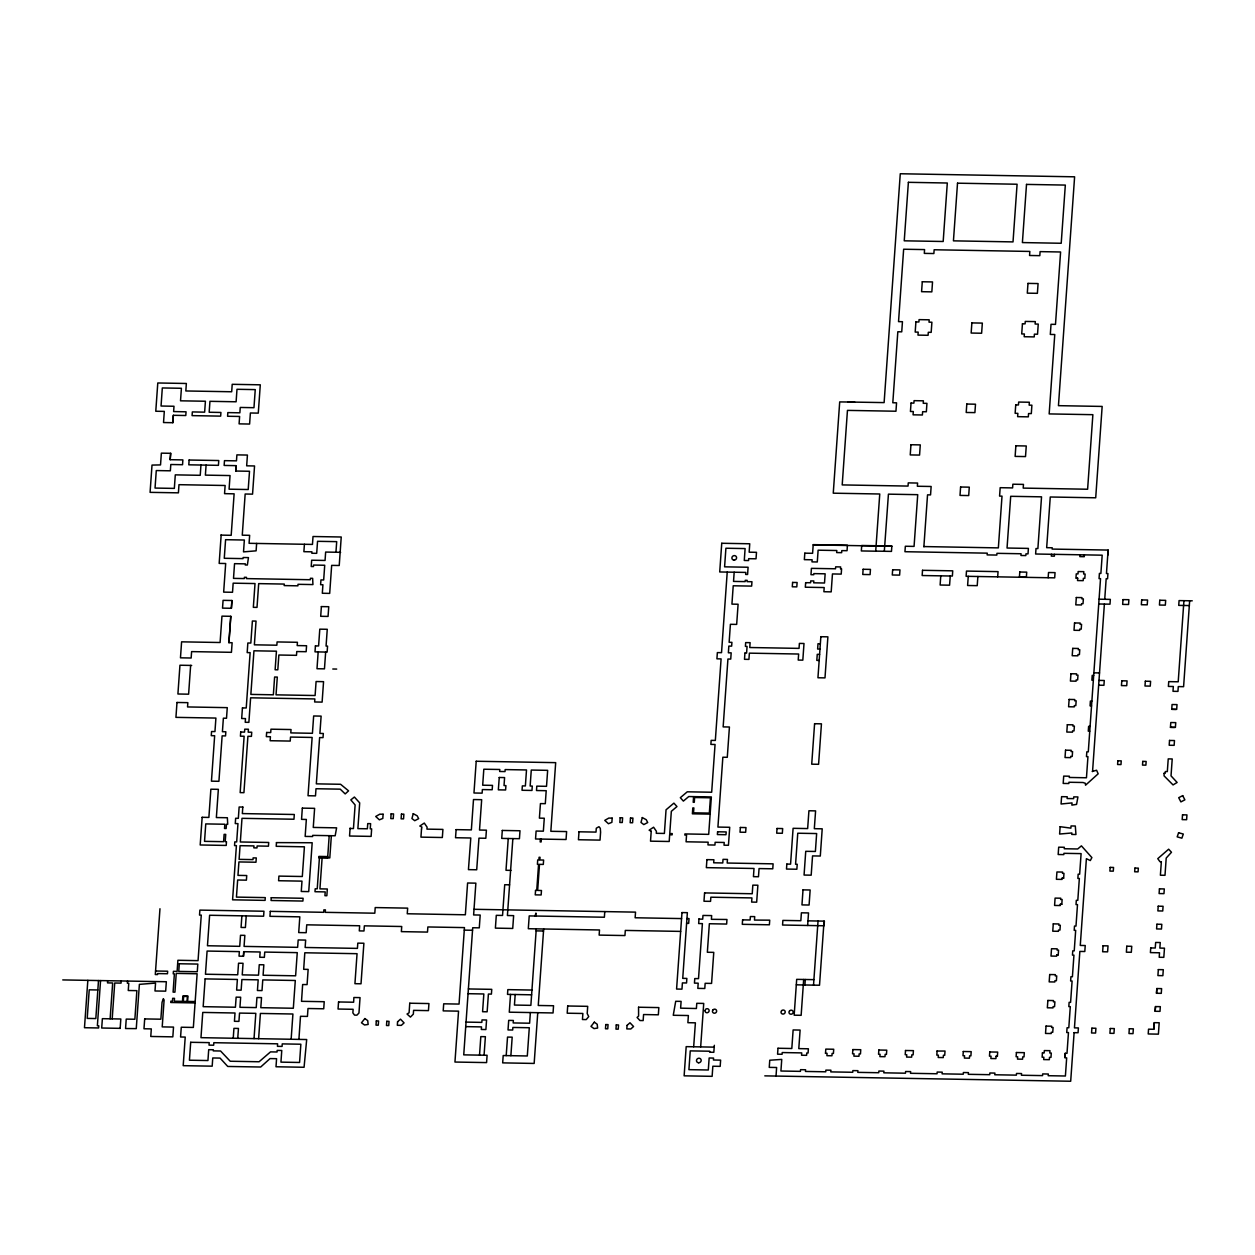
<?xml version="1.0" encoding="UTF-8"?>
<svg xmlns="http://www.w3.org/2000/svg" width="1255" height="1255" viewBox="0 0 1255 1255"><rect width="100%" height="100%" fill="white"/><g stroke="black" fill="none" stroke-linecap="round" stroke-linejoin="round"><path stroke-width="1.5" d="M206.087 465.119L205.381 475.127L230.041 475.567L229.085 489.183L248.208 489.528L249.51 471.268L235.767 471.033L236.144 465.652L224.143 465.432L224.488 460.648L236.473 460.852L236.897 454.875L247.423 455.063L246.67 465.825L254.545 465.966L252.553 494.141L245.164 494.015L242.262 535.179L249.651 535.32L249.086 543.305L312.464 544.419L313.013 536.513L341.235 536.999L339.227 565.503L331.665 565.377L329.689 593.395L322.315 593.254L322.927 584.752L320.605 584.705L320.951 579.92L323.68 579.967L324.716 565.252L313.562 565.064L313.468 566.554L311.224 566.507L311.664 560.216L325.061 560.452L325.641 552.059L340.638 552.326M298.91 1039.391L300.494 1016.299L307.444 1016.409L307.993 1008.502L323.727 1008.785L324.229 1001.71L301.514 1001.317L302.643 984.532L307.083 984.61L308.15 969.393L303.679 969.315L304.808 952.78L357.048 953.69L354.93 983.685L361.016 983.795L363.887 943.242L357.801 943.133L357.424 948.388L305.138 947.478L305.655 940.089L298.188 939.964L297.623 947.337L244.066 946.395L244.851 935.367L240.505 935.289L239.736 946.333L207.467 945.752L209.616 915.256L263.613 916.213L263.958 911.24L199.874 910.11L199.529 915.083L201.271 915.115L198.055 960.64L177.896 960.279L177.112 971.386L173.425 971.323L173.237 973.849L174.382 973.864L173.096 992.125L174.931 992.156L176.249 973.394L197.129 973.77L193.348 1027.437L181.269 1027.233L180.579 1036.991L185.222 1037.069L183.199 1065.668L212.189 1066.17L212.754 1057.965L220.064 1058.091L227.735 1066.452L260.679 1067.017L270.06 1058.577L276.571 1058.687L276.006 1066.766L304.071 1067.268L306.691 1039.532L200.973 1037.665L202.761 1012.424L235.014 1013.005L234.434 1021.303L238.936 1021.382L239.532 1013.083L255.816 1013.365L254.028 1038.607M87.834 980.359L84.477 1027.72L98.612 1027.97L98.769 1025.79L97.372 1025.774L100.557 980.579M98.502 980.547L95.819 1018.558L87.207 1018.401L89.231 989.819L97.843 989.975M107.663 980.704L107.506 982.885L112.668 982.979L110.126 1018.809M112.197 1018.84L114.723 983.01L121.045 983.12L121.202 980.939M120.151 1028.425L120.825 1018.997L102.377 1018.668L101.702 1028.018L120.166 1028.347M127.524 981.049L127.367 983.23L128.763 983.261L128.261 990.509L136.873 990.65L134.865 1019.248L126.237 1019.091L125.563 1028.52L136.262 1028.629L139.383 984.359L155.542 983.089L154.993 990.979L165.676 991.152L166.335 981.739L62.75 979.92M172.829 422.7L173.363 415.295L185.787 415.515L186.054 411.813L173.629 411.562L173.99 406.259L161.048 406.024L162.319 387.952L181.41 388.281L180.516 400.816L205.412 401.239L204.643 412.158L192.344 411.922L192.078 415.625L220.66 416.127L220.927 412.471L209.177 412.252L209.946 401.318L236.113 401.788L236.991 389.285L255.251 389.615L253.965 407.702L240.254 407.451L239.862 412.817L227.83 412.597L227.579 416.252L239.611 416.456L239.093 423.861L249.604 424.049L250.388 412.989L258.279 413.13L260.287 384.814L232.206 384.312L231.689 391.764L185.834 390.964L186.352 383.481L157.785 382.979L155.777 411.248L164.311 411.389L163.526 422.543L172.829 422.7L173.363 415.295M159.965 908.745L155.306 974.539L157.487 974.57L157.565 973.566L167.48 973.739L167.652 971.213L155.557 971.009M200.957 465.025L200.235 475.3L175.292 474.861L174.335 488.399L155.04 488.07L156.279 470.562L170.351 470.813L170.805 464.507L182.54 464.711L182.869 459.91L170.162 459.691L170.68 453.306L161.362 453.149L160.53 464.915L152.012 465.087L150.082 492.352L178.414 492.839L178.979 484.681L225.131 485.497L224.551 493.654L234.12 493.827L231.187 535.305L221.162 535.116M190.635 665.417L188.611 694.188L177.912 693.999L179.951 665.228L191.67 665.432M221.194 534.63L219.17 563.401L225.68 563.511L223.657 592.125L232.52 592.282L233.163 583.167L255.016 583.559L253.337 607.326L257.008 607.389L258.687 583.622L284.273 584.077L284.163 585.583L297.906 585.834L298 584.312L312.934 584.579L312.636 578.335L310.393 578.288L310.299 579.732L246.404 578.602L246.498 577.347L244.38 577.3L244.301 578.571L233.508 578.382L234.544 563.668L245.337 563.856L245.258 564.985L247.361 565.017L248.459 557.596L243.109 557.518L243.031 558.616L224.269 558.287L225.586 539.697L244.349 540.027L243.517 551.886L256.114 550.835L256.632 543.431M235.767 471.033L236.113 466.327M230.747 616.299L228.881 642.67L232.128 642.733L231.438 652.318L191.607 651.612L191.152 658.012L180.469 657.824L181.599 641.838L220.096 642.513L221.962 616.142L230.826 616.299L228.959 642.67M231.391 608.283L231.94 600.502L223.076 600.345L222.527 608.126L231.391 608.283L231.861 600.502M242.795 807.075L242.34 813.585L294.298 814.495L293.968 819.233L241.995 818.323L240.332 841.98L268.711 842.481L268.445 846.184L257.118 845.98L256.993 847.925L253.824 847.862L253.965 845.917L240.066 845.682L239.109 859.361L252.992 859.612L253.118 857.887L256.287 857.934L255.973 862.232L238.921 861.934L237.964 875.378L246.733 875.535L246.404 880.163L237.65 880.006L236.442 897.105L265.276 897.607L265.072 900.384L232.583 899.819L236.411 845.619L234.544 845.588L234.795 841.885L236.677 841.917L237.964 823.625L235.265 823.578L235.642 818.276L238.34 818.323L239.14 807.012L242.905 807.075M233.242 1038.23L233.932 1028.363L238.45 1028.441L237.744 1038.309M241.886 915.821L241.07 927.445L245.4 927.523L246.215 915.899M243.376 956.232L243.69 951.698L260.146 951.996L259.769 957.267L264.366 957.345L264.742 952.074L297.262 952.639L295.615 975.81L263.095 975.245L263.832 964.797L259.252 964.719L258.514 975.166L242.231 974.868L243.046 963.291L238.544 963.213L237.713 974.79L205.459 974.225L207.091 951.055L239.36 951.619L239.03 956.153L243.548 956.232L243.862 951.698M258.624 1038.685L260.397 1013.444L292.917 1014.009L291.144 1039.25M304.416 544.278L303.883 551.682L311.93 551.823L311.836 553.251L316.699 553.33L317.546 541.313L336.701 541.642L335.948 552.247M318.174 651.925L316.997 668.727L324.465 668.852L325.657 652.051M319.46 857.432L317.233 888.822L315.193 888.791L314.989 891.725L325.202 891.897L324.935 895.694L326.849 895.725L327.32 888.995L319.931 888.869L322.143 857.479M327.633 857.871L329.202 835.673M331.367 835.705L329.798 857.918L318.848 857.73L318.943 856.412L327.728 856.569M350.098 828.08L349.549 836.018L371.119 836.395L371.653 828.865L370.241 828.833L370.617 823.656L367.746 823.594L367.37 828.786L357.879 828.629L359.699 802.886L354.396 797.035L350.835 799.89L355.118 804.957L353.455 828.551L350.067 828.488M479.52 1055.126L480.822 1036.614L485.387 1036.693L484.069 1055.22M508.244 838.513L506 870.295L510.958 870.374M512.856 838.591L507.412 915.523L513.64 915.632L512.73 928.449L495.396 928.135L496.29 915.334L502.549 915.444L504.714 884.728L509.577 884.822M506.204 1055.596L507.522 1037.085L512.181 1037.163L510.879 1055.69M510.534 994.431L509.279 1012.189L553.047 1012.958L553.549 1005.741L538.254 1005.475L543.666 928.982M515.193 994.525L514.44 1005.051L530.865 1005.349L536.277 928.857M535.038 916.009L535.932 913.075L535.728 916.024M540.372 839.077L540.168 841.932L541.125 841.948L541.329 839.093M530.363 1012.565L529.61 1023.217L513.185 1022.935L513.358 1020.472L508.699 1020.378L508.024 1029.947L512.683 1030.026L512.871 1027.453L529.296 1027.735L527.304 1055.973L503.192 1055.549L502.675 1062.875L534.159 1063.44L537.752 1012.691M604.769 911.601L604.377 917.232L529.218 915.915L528.308 928.716L599.498 929.971L599.137 935.101L624.943 935.555L625.304 930.426L680.649 931.398M693.607 796.643L693.199 802.274L694.282 802.29L694.611 797.521L710.424 797.788L709.342 813.099L693.529 812.832L693.874 807.938L692.807 807.922L692.384 813.82L710.126 814.119M699.004 918.77L698.659 923.555L702.392 923.617L698.517 978.633L694.768 978.571L694.454 983.12L698.188 983.183L697.827 988.375L704.792 988.501L705.153 983.308L711.569 983.418L713.766 952.372L707.349 952.263L709.357 923.743L726.645 924.057L726.959 919.491L711.397 919.319L711.663 915.585L702.973 915.444L702.706 919.162L698.972 919.099M693.67 1046.78L695.395 1022.825L687.881 1022.699L688.383 1015.53L673.26 1015.279L675.708 1001.286L681.104 1001.38L680.618 1008.157L696.4 1008.518L696.776 1003.31L703.726 1003.435L700.667 1046.905M727.225 572.107L721.531 652.663L717.358 652.6L716.919 658.828L721.092 658.906L715.334 740.434L711.161 740.372L710.879 744.403L715.052 744.482L711.679 792.234L687.269 791.811L680.336 797.694L683.379 801.098L688.744 796.548L711.35 796.941L708.699 834.355L684.916 833.932L684.838 835.061L686.548 835.093L686.077 841.791L708.149 842.183L707.961 844.913L714.942 845.039L715.13 842.309L724.213 842.466L724.025 845.195L728.449 845.274L729.72 827.28L717.923 827.076L722.849 757.22L727.288 757.298L729.422 727.006L723.147 726.896L727.931 659.032L730.739 659.079L731.179 652.851L728.371 652.804L728.841 646.09L731.649 646.137L731.916 642.356L729.139 642.309L730.41 624.3L736.669 624.41L738.097 604.235L731.932 604.126L733.218 585.787L751.651 586.101L751.949 581.724L747.07 581.645L747.164 580.343L745.235 580.312L745.156 581.614L733.532 581.41L734.175 572.217M714.33 1045.29L713.828 1052.286L709.655 1052.223L709.718 1051.219L690.25 1050.89L688.917 1069.652L708.306 1069.997L709.153 1057.996L713.562 1058.075L713.42 1060.004L720.621 1060.13L720.182 1066.358L712.84 1066.232L712.134 1076.335L684.132 1075.833L686.187 1046.639L714.189 1047.141M776.029 1076.068L776.625 1067.503L769.252 1067.378L769.754 1060.224L781.74 1059.408L780.924 1071.017L800.423 1071.362L800.549 1069.668L805.585 1069.762L805.475 1071.441L825.759 1071.801L825.868 1070.123L830.92 1070.201L830.794 1071.896L852.741 1072.272L852.867 1070.593L857.918 1070.688L857.793 1072.366L878.751 1072.727L878.877 1071.048L883.928 1071.142L883.802 1072.821L905.467 1073.198L905.592 1071.519L910.644 1071.613L910.518 1073.292L937.061 1073.762L937.171 1072.068L942.223 1072.162L942.097 1073.841L963.26 1074.217L963.369 1072.539L968.421 1072.617L968.311 1074.311L989.724 1074.688L989.85 1072.994L994.901 1073.088L994.776 1074.766L1016.377 1075.143L1016.503 1073.464L1021.554 1073.558L1021.429 1075.237L1042.56 1075.613L1042.67 1073.919L1048.317 1074.029L1048.207 1075.708L1065.401 1076.006L1066.672 1057.871L1064.93 1057.84L1065.26 1053.29L1067.001 1053.322L1068.46 1032.567L1066.734 1032.536L1067.079 1027.735L1068.805 1027.767L1070.295 1006.635L1068.821 1006.604L1069.119 1002.337L1070.593 1002.369L1072.099 981.018L1070.625 980.986L1070.923 976.719L1072.413 976.751L1073.935 955.133L1072.46 955.118L1072.758 950.851L1074.233 950.866L1075.676 930.347L1074.202 930.332L1074.5 926.065L1075.99 926.08L1077.496 904.604L1076.021 904.573L1076.319 900.306L1077.81 900.337L1079.347 878.469L1077.872 878.437L1078.17 874.17L1079.645 874.202L1081.104 853.62L1063.911 853.322L1063.816 854.608L1058.169 854.514L1058.687 847.188L1064.334 847.282L1064.24 848.741L1077.7 848.976L1081.402 845.854L1091.881 857.589L1090.313 860.553L1086.391 858.702L1080.273 945.439L1085.23 945.533L1084.806 951.51L1079.849 951.416L1074.453 1027.876L1078.406 1027.939L1078.061 1032.74L1074.029 1032.661M803.671 979.48L801.145 1015.311L794.164 1015.185L796.69 979.355L813.899 979.653M807.64 925.468L808.518 912.934L801.396 912.809L800.847 920.715L782.885 920.401L782.555 925.029L824.064 925.766L824.394 921.139L807.969 920.841M804.91 984.971L805.302 979.512M848.051 402.008L884.116 402.604L900.274 173.755L1074.609 176.814L1058.451 405.663L1102.157 406.432L1095.709 497.796L1050.262 496.996L1046.67 547.682L1052.239 547.776L1052.145 549.078L1108.118 550.067L1106.455 573.535L1107.93 573.551L1107.553 578.775L1106.173 578.743L1104.729 599.278M813.522 985.128L818.04 921.013M824.049 921.123L819.515 985.238L796.313 984.83M825.492 1053.322L825.806 1049.102L833.712 1049.243L833.414 1053.447L832.096 1053.431L831.955 1055.769L826.904 1055.69L827.076 1053.353L825.508 1053.322M884.32 551.274L888.43 494.156L917.719 494.674L914.064 546.396L905.341 546.254L904.949 551.714L987.261 553.157L987.136 554.898L996.831 555.071L996.956 553.33L1021.084 553.753L1020.958 555.494L1025.821 555.573L1025.947 553.847L1028.018 553.879L1028.394 548.404L1007.043 548.027L1010.699 496.305L1041.54 496.839L1037.885 548.576L1036.003 548.545L1035.626 554.004L1102.188 555.181L1100.886 573.441L1099.411 573.409L1099.051 578.618L1100.525 578.649L1088.289 751.855L1086.814 751.839L1086.469 756.639L1087.944 756.655L1086.454 777.771L1069.276 777.457L1069.354 776.202L1063.707 776.108L1063.189 783.434L1068.836 783.528L1068.931 782.257L1083.049 782.508L1085.34 783.308L1085.544 785.191L1098.156 773.817L1096.588 770.241L1092.289 771.48M923.868 546.819L927.539 494.847L930.551 494.894L931.147 486.485L917.358 486.25L917.593 483.05L908.259 482.877L908.04 486.077L842.199 484.916L847.454 410.385L895.96 411.232L896.556 402.824L892.807 402.761L897.827 331.759L901.733 331.838L902.455 321.704L898.533 321.625L903.647 249.227L924.574 249.588L924.308 253.385L933.877 253.541L934.144 249.761L1029.837 251.439L1029.555 255.487L1039.815 255.659L1040.097 251.628L1060.601 251.988L1055.486 324.386L1051.031 324.308L1050.31 334.442L1054.765 334.52L1049.164 413.915L1092.87 414.683L1087.614 489.23L1023.202 488.101L1023.468 484.399L1012.863 484.21L1012.597 487.913L1000.172 487.693L999.576 496.102L1002.008 496.149L998.353 547.886L923.884 546.568M940.764 575.841L940.12 585.018L949.58 585.191L950.239 576.014M968.248 576.327L967.605 585.505L977.221 585.661L977.865 576.5M937.109 1050.906L936.81 1055.126L938.364 1055.157L938.207 1057.494L943.258 1057.589L943.415 1055.235L944.717 1055.267L945.015 1051.047L937.093 1051.047M997.678 576.845L998.054 571.637L966.491 571.072L966.115 576.296L1054.686 577.849L1055.047 572.625L1048.521 572.515L1048.16 577.739M989.771 1051.941L989.473 1056.161L991.042 1056.177L990.87 1058.53L995.921 1058.608L996.078 1056.271L997.38 1056.302L997.678 1052.082L989.771 1051.972M1051.439 554.286L1051.298 556.106L1054.357 556.169L1054.482 554.334M1076.476 578.226L1077.684 578.257L1077.527 580.563L1083.175 580.657L1083.347 578.32L1084.822 578.351L1085.12 574.037L1083.645 574.006L1083.818 571.653L1078.155 571.558L1077.998 573.912L1076.257 573.88L1075.959 578.194L1077.684 578.226M1079.959 554.788L1079.818 556.608L1084.257 556.687L1084.383 554.867M1056.741 954.835L1056.647 956.169L1051 956.075L1051.517 948.733L1057.165 948.827L1057.071 950.098L1058.545 950.129L1058.216 954.914M1062.154 878.124L1062.075 879.41L1056.412 879.3L1056.93 871.974L1062.593 872.068L1062.499 873.339L1063.973 873.355L1063.628 878.186L1062.154 878.171L1063.628 878.155M1061.793 904.322L1062.122 899.49L1060.648 899.474L1060.742 898.203L1055.094 898.109L1054.577 905.451L1060.224 905.545L1060.318 904.275L1061.793 904.29L1060.302 904.306M1074.107 1032.677L1070.688 1081.245L764.797 1075.864M1092.556 771.48L1104.384 604.079M1170.444 727.382L1170.79 722.535L1175.747 722.629L1175.402 727.414L1170.46 727.335L1174.46 727.398M1171.731 709.357L1172.06 704.526L1177.017 704.604L1176.688 709.404L1171.731 709.31L1175.731 709.389M1153.8 1029.273L1154.271 1022.668L1159.196 1022.747L1158.396 1034.151L1148.215 1033.963L1148.545 1029.178L1153.8 1029.273L1154.302 1022.668M1183.936 600.674L1178.21 681.794L1168.734 681.622L1168.389 686.422L1173.331 686.501L1173.001 691.301L1177.959 691.395L1178.288 686.595L1183.591 686.689L1189.662 600.769M1155.149 1011.263L1155.478 1006.573L1160.326 1006.651L1159.997 1011.357L1155.149 1011.263L1155.51 1006.573M1156.498 993.27L1156.859 988.548L1161.612 988.626L1161.267 993.348L1156.498 993.27L1156.843 988.548M1065.009 1056.757L1065.275 1053.29M170.162 459.691L170.68 453.306M1107.741 555.275L1108.196 550.067M1076.178 804.455L1071.864 805.114L1072.021 802.918L1061.071 804L1061.589 796.658L1067.236 796.768L1067.111 798.525L1073.621 798.635L1073.747 796.878L1077.919 796.941L1076.555 804.455M854.671 402.086L839.705 401.914L833.257 493.184L879.755 493.999L875.708 551.196L861.338 550.945L861.714 545.486L891.85 546.003L891.474 551.4L875.708 551.118M813.193 544.89L891.834 546.27M1099.066 599.184L1110.33 599.388L1110 604.173L1098.737 603.984M1192.25 600.816L1179.072 600.596L1178.727 605.381L1189.395 605.569M820.346 643.784L817.993 643.737L817.633 649.039L819.97 649.086M819.593 654.388L817.256 654.341L816.817 660.397L819.17 660.444M1093.874 672.821L1099.521 672.931M1093.685 675.41L1092.211 675.378L1091.881 680.179L1093.356 680.21M1098.988 680.398L1104.259 680.492L1103.929 685.293L1098.658 685.199M332.779 669.009L336.685 669.072M1091.881 701.09L1090.391 701.074L1090.062 705.859L1091.536 705.89M1090.093 726.394L1088.618 726.363L1088.273 731.163L1089.748 731.179M318.88 857.432L327.649 857.589M474.014 909.295L635.532 912.134L635.14 917.766L681.559 918.582M686.956 918.55L689.026 918.597L688.681 923.382L686.611 923.351M536.136 930.881L543.525 931.006M464.272 930.128L472.539 930.269M1056.741 954.898L1058.216 954.867M468.382 988.94L491.756 989.348L491.411 994.101L488.399 994.054L487.144 1011.797L482.579 1011.718L483.834 993.976L468.052 993.693M531.947 990.054L507.836 989.63L507.506 994.384L531.618 994.807M195.168 1001.584L187.607 1001.443L187.983 996.062L182.854 995.968L182.477 1001.365L174.288 1001.208L174.492 998.353L172.657 998.321L172.453 1001.176L170.853 1001.161L170.743 1002.494L195.074 1002.933M466.044 1022.103L481.826 1022.386L482.014 1019.923L486.564 1020.001L485.889 1029.555L481.34 1029.476L481.512 1026.904L465.731 1026.621M996.078 1056.271L997.38 1056.302M1164.075 773.3L1164.06 775.857L1173.049 784.924L1177.127 782.461L1171.025 775.872L1172.217 758.961L1168.232 758.883L1167.323 771.59L1165.33 771.558L1165.205 773.315L1164.075 773.3M144.686 1018.919L143.98 1028.771L151.306 1028.896L150.773 1036.473L172.829 1036.85L173.519 1027.092L162.209 1026.888L164.107 1000.015L163.323 998.666L162.052 1002.353L160.86 1019.201L144.686 1018.919M189.129 460.02L188.799 464.821L218.433 465.338L218.762 460.538L189.129 460.02M176.986 702.471L175.935 717.358L215.907 718.064L214.95 731.587L211.562 731.524L211.264 735.665L214.652 735.728L211.452 781.159L218.919 781.3L222.135 735.869L225.539 735.916L225.837 731.775L222.417 731.712L223.374 718.189L226.512 718.252L227.265 707.647L187.544 706.942L187.842 702.659L176.986 702.471M179.308 963.762L178.759 971.417L197.27 971.731L197.819 964.075L179.308 963.762M183.638 996.407L183.293 1001.365L187.026 1001.443L187.371 996.47L183.638 996.407M202.149 817.303L200.188 844.976L226.214 845.431L226.48 841.728L225.21 841.713L225.727 834.387L224.112 834.355L223.594 841.681L204.534 841.352L205.757 823.908L224.818 824.237L224.52 828.488L226.135 828.52L226.449 824.268L227.72 824.284L227.359 817.742L216.362 817.554L218.354 789.332L210.871 789.207L208.879 817.429L202.149 817.303M190.697 1042.293L189.427 1060.208L207.938 1060.538L208.707 1049.682L213.334 1049.76L213.256 1050.874L220.566 1051L230.23 1061.244L259.079 1061.761L270.531 1051.878L277.057 1051.988L277.167 1050.419L281.763 1050.482L280.947 1062.138L299.569 1062.467L300.855 1044.223L282.25 1043.893L282.077 1046.419L277.449 1046.341L277.622 1043.815L213.836 1042.701L213.664 1045.211L209.036 1045.133L209.209 1042.623L190.697 1042.293M205.13 978.9L203.169 1006.667L235.422 1007.232L236.144 997.145L240.646 997.223L239.94 1007.31L256.224 1007.592L256.93 997.521L261.526 997.6L260.805 1007.687L293.325 1008.251L295.302 980.484L262.766 979.92L262.013 990.587L257.432 990.509L258.185 979.841L241.901 979.543L241.148 990.164L236.63 990.085L237.383 979.465L205.13 978.9M240.725 732.026L240.427 736.183L244.129 736.246L240.16 792.611L243.925 792.674L247.91 736.309L251.439 736.371L251.722 732.23L248.192 732.167L248.396 729.233L244.741 729.171L244.537 732.104L240.725 732.026M242.435 707.914L241.682 718.519L245.494 718.582L245.227 722.284L248.882 722.347L250.624 697.811L314.848 698.941L314.644 701.969L322.111 702.11L323.555 681.669L316.087 681.528L315.099 695.521L276.037 694.846L277.308 677.073L274.61 677.025L273.355 694.799L250.859 694.407L253.949 650.796L276.429 651.188L275.127 669.778L277.81 669.825L278.861 655.016L296.494 655.33L296.76 651.549L306.142 651.706L306.565 645.745L297.184 645.572L297.419 642.293L277.088 641.933L276.853 645.211L254.373 644.819L256.036 621.084L252.381 621.021L250.827 643.062L247.847 642.999L247.172 652.6L250.137 652.647L246.231 707.977L242.435 707.914M266.64 732.481L266.342 736.638L270.421 736.716L270.139 740.717L290.219 741.077L290.501 737.062L312.134 737.438L308.024 795.733L315.491 795.874L315.993 788.736L340.246 789.16L345.188 793.913L348.576 790.854L340.591 784.281L316.338 783.857L319.617 737.579L323.021 737.626L323.319 733.485L319.899 733.422L321.123 716.119L313.656 715.977L312.432 733.297L290.799 732.904L291.035 729.547L270.954 729.186L270.719 732.559L266.64 732.481M270.296 911.35L269.951 916.323L299.82 916.84L298.706 932.575L306.173 932.7L306.738 924.825L359.652 925.766L359.291 930.896L363.981 930.975L364.342 925.845L401.726 926.504L401.365 931.634L427.5 932.088L427.861 926.959L464.46 927.602L459.048 1004.078L443.705 1003.812L443.203 1010.887L458.546 1011.154L454.953 1062.044L486.579 1062.593L487.097 1055.267L463.738 1054.859L472.711 927.743L479.284 927.853L480.194 915.052L473.621 914.942L475.865 883.159L467.597 883.002L465.354 914.785L407.248 913.766L407.655 908.134L375.214 907.569L374.806 913.201L325.249 912.338L325.422 909.875L323.853 909.859L323.68 912.307L270.296 911.35M271.253 897.717L271.064 900.494L302.894 901.059L303.098 898.282L271.253 897.717M276.461 842.607L276.21 846.309L304.416 846.811L302.314 876.508L278.924 876.1L278.594 880.728L301.984 881.135L301.263 891.474L308.73 891.615L312.181 842.748L276.461 842.607M302.329 808.126L301.545 819.358L306.346 819.452L305.153 836.41L312.62 836.536L312.699 835.375L335.163 835.767L336.607 827.845L313.264 827.437L314.613 808.346L302.329 808.126M315.413 645.901L315.005 651.863L327.131 652.082L327.555 646.105L326.065 646.074L327.257 629.288L319.79 629.163L318.597 645.948L315.413 645.901M321.374 606.589L320.7 616.299L328.057 616.425L328.747 606.714L321.374 606.589M338.552 1001.961L338.05 1009.036L353.126 1009.302L352.875 1012.895L354.585 1015.122L356.922 1015.154L358.961 1013.005L360.044 997.615L353.879 997.505L353.628 1002.227L338.552 1001.961M383.104 814.244L382.806 818.448L379.371 819.829L375.716 816.487L379.779 814.181L383.104 814.244M376.312 1020.942L376.014 1025.147L378.273 1025.194L378.571 1020.99L376.312 1020.942M391.121 813.883L390.791 818.589L393.223 818.637L393.552 813.915L391.121 813.883M386.791 1021.303L386.493 1025.508L388.752 1025.555L389.05 1021.35L386.791 1021.303M401.443 814.119L401.114 818.84L403.545 818.872L403.875 814.166L401.443 814.119M397.568 1021.79L397.333 1025.288L401.318 1025.366L404.063 1022.888L400.502 1019.154L397.568 1021.79M421.507 829.037L420.943 837.132L442.34 837.509L442.921 829.414L426.951 829.131L427.092 827.17L424.284 823.06L419.798 826.041L421.9 827.076L421.507 829.037M409.757 1003.216L409.083 1012.801L407.028 1014.009L410.432 1017.099L413.334 1014.134L413.601 1010.353L428.441 1010.62L428.943 1003.561L409.757 1003.216M456.114 829.633L455.534 837.728L470.782 837.995L468.444 869.637L476.712 869.778L478.955 838.152L485.826 838.262L486.407 830.167L479.52 830.041L481.669 799.686L473.496 799.545L471.362 829.9L456.114 829.633M476.21 761.252L473.966 793.003L482.124 793.144L482.375 789.568L492.18 789.74L492.493 785.379L482.689 785.206L483.818 769.221L499.804 769.488L499.663 771.48L505.012 771.574L505.153 769.582L526.504 769.958L525.374 785.944L522.347 785.897L522.033 790.274L531.979 790.446L532.277 786.069L530.143 786.038L531.273 770.052L547.651 770.335L546.521 786.32L536.795 786.148L536.497 790.525L546.207 790.697L545.298 803.671L540.434 803.592L539.399 818.135L544.278 818.229L543.352 831.171L536.105 831.045L535.54 838.983L566.052 839.517L566.617 831.579L550.835 831.296L555.683 762.648L476.21 761.252M499.239 777.488L498.345 789.85L505.608 789.975L505.922 785.614L504.024 785.567L504.588 777.582L499.239 777.488M502.298 830.449L501.733 838.403L519.429 838.701L519.994 830.763L502.298 830.449M535.556 890.407L535.242 894.862L541.156 894.956L541.47 890.501L537.658 890.438L539.493 864.35L543.305 864.428L543.619 860.052L539.838 859.989L540.042 857.291L539.085 857.275L538.897 859.973L537.705 859.942L537.407 864.319L538.583 864.334L536.732 890.423L535.556 890.407M579.01 831.798L578.445 839.736L600.031 840.113L600.596 832.175L600.282 828.3L598.964 826.7L596.282 828.222L596.015 832.096L579.01 831.798M567.699 1005.992L567.197 1013.209L582.869 1013.475L582.446 1019.515L586.226 1019.593L588.721 1016.613L587.199 1013.554L587.701 1006.337L567.699 1005.992M612.173 818.135L611.875 822.339L608.44 823.719L604.769 820.378L608.832 818.072L612.173 818.135M620.174 817.758L619.845 822.48L622.276 822.511L622.606 817.805L620.174 817.758M605.789 1024.566L605.49 1028.771L607.749 1028.818L608.048 1024.598L605.789 1024.566M630.496 818.009L630.167 822.715L632.598 822.762L632.928 818.056L630.496 818.009M616.268 1024.927L615.97 1029.131L618.229 1029.178L618.527 1024.974L616.268 1024.927M627.061 1025.413L626.81 1028.912L630.81 1028.975L633.555 1026.512L629.979 1022.778L627.061 1025.413M638.56 1007.232L638.591 1016.079L637.085 1017.46L639.956 1020.535L643.156 1020.582L643.58 1014.542L658.342 1014.809L658.844 1007.592L638.56 1007.232M651.22 831.234L650.514 841.164L669.197 841.493L669.668 834.795L672.147 834.826L672.225 833.587L669.762 833.54L671.331 811.326L676.963 806.557L673.904 803.137L666.044 809.804L664.381 833.446L656.271 833.304L656.412 831.328L653.588 827.218L649.117 830.198L651.22 831.234M681.983 912.573L676.586 989.05L681.967 989.144L682.406 982.9L686.548 982.979L686.861 978.429L682.736 978.367L687.364 912.667L681.983 912.573M721.75 543.274L719.711 571.966L745.815 572.421L745.674 574.445L747.588 574.476L748.09 567.244L724.59 566.836L725.908 548.231L745.109 548.576L744.278 560.467L748.56 560.546L748.702 558.679L756.028 558.804L756.498 552.326L749.157 552.184L749.753 543.776L721.75 543.274M704.573 892.917L703.977 901.247L710.55 901.357L710.848 897.199L751.933 897.921L751.635 902.078L756.671 902.172L757.879 885.214L752.827 885.136L752.231 893.748L704.573 892.917M706.926 859.628L706.345 867.644L754.004 868.476L753.439 876.649L758.475 876.743L759.055 868.57L772.766 868.805L773.111 863.848L727.194 863.032L727.461 859.424L723.021 859.346L722.77 862.954L713.687 862.797L713.891 859.753L706.926 859.628M717.593 831.783L717.389 834.559L725.986 834.716L726.19 831.94L717.593 831.783M744.937 653.086L744.497 659.314L748.937 659.393L749.376 653.149L798.651 654.028L798.211 660.067L802.824 660.146L804 643.501L799.388 643.407L799.043 648.38L749.768 647.517L750.114 642.67L745.674 642.591L745.407 646.388L747.07 646.419L746.584 653.102L744.937 653.086M740.356 827.469L740.026 832.191L745.658 832.285L745.988 827.578L740.356 827.469M742.599 919.868L742.285 924.323L769.393 924.794L769.723 920.166L754.475 920.072L754.71 916.621L750.365 916.542L750.129 919.993L742.599 919.868M792.595 582.43L792.282 586.791L796.8 586.885L797.113 582.508L792.595 582.43M777.033 828.473L776.704 833.179L782.336 833.273L782.665 828.567L777.033 828.473M804.816 553.173L804.345 559.652L812.142 559.793L811.985 561.879L817.287 561.973L818.119 550.192L836.818 550.521L836.661 552.577L841.65 552.671L841.791 550.616L847.047 550.694L847.423 545.235L813.209 544.639L812.597 553.298L804.816 553.173M805.647 582.681L805.318 587.215L824.19 587.544L823.892 591.732L831.187 591.874L832.457 573.943L841.211 574.1L841.587 568.892L840.505 568.86L840.646 566.931L835.657 566.836L835.516 568.782L811.42 568.358L810.981 574.68L813.758 574.727L813.836 573.613L825.147 573.817L824.504 583.01L813.679 582.822L813.82 580.971L810.73 580.908L810.589 582.759L805.647 582.681M786.838 864.083L786.493 869.056L796.862 869.229L797.223 864.271L795.576 864.24L797.756 833.226L816.644 833.555L815.389 851.47L805.741 851.314L804.063 875.049L811.185 875.174L812.55 855.91L820.299 856.035L822.213 828.818L814.322 828.677L815.593 810.887L808.926 810.761L807.655 828.567L793.097 828.316L790.572 864.146L786.838 864.083M777.99 1048.254L777.567 1054.184L782.1 1054.263L782.226 1052.553L801.725 1052.898L801.568 1055.235L806.604 1055.33L806.777 1052.992L808.079 1053.008L808.377 1048.788L798.792 1048.615L800.11 1030.073L793.129 1029.947L791.811 1048.505L777.99 1048.254M803.012 889.873L801.961 904.902L809.083 905.028L810.15 889.999L803.012 889.873M814.589 723.711L811.718 764.185L818.589 764.295L821.445 723.837L814.589 723.711M820.848 636.709L817.946 677.763L824.99 677.888L827.892 636.834L820.848 636.709M863.126 569.268L862.765 574.476L870.091 574.602L870.452 569.394L863.126 569.268M908.385 182.32L904.243 240.819L943.18 241.493L947.305 183.01L908.385 182.32M852.851 1049.572L852.553 1053.792L854.059 1053.823L853.886 1056.161L858.985 1056.255L859.142 1053.902L860.459 1053.933L860.757 1049.713L852.851 1049.572M892.65 569.786L892.274 574.994L899.6 575.119L899.976 569.911L892.65 569.786M915.899 321.939L915.193 332.073L918.189 332.12L917.97 335.116L928.088 335.289L928.308 332.293L931.179 332.355L931.9 322.221L929.014 322.159L929.186 319.805L919.068 319.633L918.895 321.986L915.899 321.939M911.036 403.075L910.44 411.483L913.311 411.53L913.075 414.825L922.394 414.981L922.629 411.703L926.347 411.766L926.943 403.357L923.225 403.294L923.398 400.816L914.079 400.659L913.891 403.122L911.036 403.075M910.957 444.741L910.236 454.922L919.57 455.079L920.276 444.898L910.957 444.741M922.284 281.763L921.578 291.693L931.838 291.866L932.528 281.936L922.284 281.763M878.845 1050.027L878.547 1054.247L880.053 1054.263L879.896 1056.616L884.979 1056.694L885.152 1054.357L886.454 1054.388L886.752 1050.168L878.845 1050.027M922.519 570.303L922.158 575.527L952.372 576.045L952.733 570.837L922.519 570.303M957.518 183.183L953.439 240.85L1013.02 241.901L1017.083 184.234L957.518 183.183M905.514 1050.498L905.216 1054.718L906.769 1054.749L906.612 1057.087L911.663 1057.165L911.82 1054.828L913.122 1054.859L913.42 1050.639L905.514 1050.498M971.872 322.912L971.15 333.046L981.614 333.234L982.336 323.1L971.872 322.912M960.593 487.003L960.012 495.411L968.703 495.568L969.284 487.16L960.593 487.003M966.805 404.047L966.209 412.471L974.9 412.613L975.496 404.204L966.805 404.047M963.291 1051.502L962.993 1055.722L964.562 1055.753L964.405 1058.091L969.44 1058.185L969.613 1055.832L970.899 1055.863L971.197 1051.643L963.291 1051.502M1026.512 184.407L1022.401 242.576L1061.212 243.266L1065.322 185.081L1026.512 184.407M1015.734 404.91L1015.138 413.319L1017.868 413.366L1017.632 416.66L1028.316 416.848L1028.551 413.554L1031.312 413.601L1031.892 405.192L1029.147 405.145L1029.351 402.243L1018.668 402.055L1018.464 404.957L1015.734 404.91M1022.433 323.806L1021.711 333.94L1024.378 333.987L1024.174 336.732L1034.214 336.905L1034.402 334.159L1037.54 334.222L1038.246 324.088L1035.124 324.025L1035.297 321.594L1025.257 321.421L1025.084 323.853L1022.433 323.806M1015.875 445.792L1015.122 456.396L1025.508 456.585L1026.261 445.98L1015.875 445.792M1027.986 283.395L1027.296 293.152L1037.383 293.325L1038.073 283.567L1027.986 283.395M1019.797 572.013L1019.437 576.971L1026.37 577.096L1026.716 572.139L1019.797 572.013M1016.409 1052.521L1016.111 1056.741L1017.68 1056.773L1017.507 1059.11L1022.558 1059.204L1022.731 1056.867L1024.017 1056.883L1024.315 1052.663L1016.409 1052.521M1042.419 1052.898L1042.121 1057.212L1043.846 1057.228L1043.689 1059.581L1049.337 1059.675L1049.494 1057.338L1050.984 1057.353L1051.282 1053.055L1049.808 1053.023L1049.964 1050.67L1044.317 1050.576L1044.16 1052.929L1042.419 1052.898M1046.043 1026.104L1045.525 1033.445L1051.188 1033.54L1051.266 1032.269L1052.741 1032.3L1053.086 1027.5L1051.612 1027.469L1051.706 1026.214L1046.043 1026.104M1047.862 1000.455L1047.345 1007.796L1052.992 1007.891L1053.086 1006.62L1054.561 1006.651L1054.906 1001.851L1053.416 1001.819L1053.51 1000.564L1047.862 1000.455M1049.698 974.539L1049.18 981.881L1054.828 981.975L1054.906 980.72L1056.396 980.72L1056.726 975.935L1055.251 975.904L1055.345 974.633L1049.698 974.539M1053.274 923.868L1052.757 931.194L1058.404 931.304L1058.498 930.049L1059.973 930.049L1060.302 925.249L1058.828 925.233L1058.922 923.962L1053.274 923.868M1060.13 826.7L1059.612 834.042L1071.864 832.975L1071.77 834.434L1075.943 834.512L1075.315 826.025L1071.048 825.947L1070.891 828.143L1060.13 826.7M1065.542 750.192L1065.024 757.534L1070.672 757.628L1070.766 756.357L1072.241 756.389L1072.57 751.588L1071.095 751.557L1071.19 750.302L1065.542 750.192M1067.33 724.731L1066.813 732.057L1072.476 732.151L1072.554 730.881L1074.029 730.912L1074.374 726.112L1072.899 726.08L1072.994 724.825L1067.33 724.731M1069.119 699.427L1068.601 706.769L1074.249 706.863L1074.343 705.592L1075.817 705.608L1076.163 700.823L1074.688 700.792L1074.766 699.537L1069.119 699.427M1070.939 673.747L1070.421 681.073L1076.068 681.183L1076.163 679.912L1077.637 679.928L1077.982 675.127L1076.492 675.112L1076.586 673.841L1070.939 673.747M1072.727 648.38L1072.209 655.722L1077.857 655.816L1077.951 654.545L1079.426 654.561L1079.771 649.761L1078.296 649.745L1078.374 648.474L1072.727 648.38M1074.531 622.951L1074.013 630.277L1079.661 630.386L1079.755 629.1L1081.23 629.132L1081.559 624.331L1080.084 624.3L1080.178 623.045L1074.531 622.951M1076.319 597.521L1075.802 604.863L1081.449 604.957L1081.543 603.686L1083.018 603.702L1083.363 598.902L1081.888 598.886L1081.967 597.615L1076.319 597.521M1091.897 1028.174L1091.552 1032.975L1095.584 1033.053L1095.913 1028.253L1091.897 1028.174M1122.99 599.608L1122.66 604.408L1128.543 604.502L1128.888 599.702L1122.99 599.608M1103.067 945.784L1102.643 951.761L1107.6 951.855L1108.024 945.878L1103.067 945.784M1121.797 680.806L1121.452 685.591L1126.723 685.685L1127.068 680.9L1121.797 680.806M1110.142 867.393L1109.891 871.096L1113.279 871.158L1113.546 867.456L1110.142 867.393M1117.844 760.812L1117.593 764.515L1120.982 764.577L1121.233 760.875L1117.844 760.812M1110.267 1028.504L1109.922 1033.304L1113.954 1033.367L1114.299 1028.567L1110.267 1028.504M1141.674 599.937L1141.344 604.737L1147.227 604.832L1147.572 600.031L1141.674 599.937M1145.329 681.214L1144.984 686.014L1150.255 686.109L1150.6 681.308L1145.329 681.214M1126.786 946.223L1126.378 952.184L1131.32 952.278L1131.743 946.301L1126.786 946.223M1134.944 868.084L1134.677 871.786L1138.065 871.849L1138.332 868.146L1134.944 868.084M1142.756 761.393L1142.505 765.095L1145.893 765.158L1146.144 761.456L1142.756 761.393M1129.312 1028.755L1128.982 1033.555L1133.014 1033.634L1133.343 1028.833L1129.312 1028.755M1159.777 600.251L1159.447 605.051L1165.33 605.145L1165.675 600.361L1159.777 600.251M1150.741 947.933L1150.411 952.608L1159.526 952.78L1159.212 957.267L1163.809 957.345L1164.467 948.168L1159.855 948.09L1160.248 942.536L1155.651 942.458L1155.259 948.011L1150.741 947.933M1169.534 740.403L1169.189 745.25L1174.147 745.329L1174.476 740.544L1169.534 740.45M1156.937 924.229L1156.592 928.935L1161.471 929.029L1161.801 924.308L1156.937 924.229M1158.208 906.204L1157.879 910.91L1162.742 910.989L1163.071 906.283L1158.208 906.204M1159.432 888.854L1159.102 893.56L1163.965 893.638L1164.295 888.932L1159.432 888.854M1161.346 861.714L1160.389 875.221L1165.001 875.3L1166.209 858.059L1171.48 852.27L1168.656 849.196L1157.769 858.655L1159.949 861.699L1161.346 861.714M1158.334 969.597L1157.91 975.574L1162.867 975.668L1163.291 969.691L1158.334 969.597M1182.524 814.824L1182.179 819.625L1186.618 819.703L1186.948 814.903L1182.524 814.824M704.965 1010.652L705.467 1012.126A2.118 1.992 -27.7 0 0 708.416 1012.173A2.118 1.992 -27.7 0 0 708.604 1009.318A2.118 1.992 -27.7 0 0 705.655 1009.271L704.949 1010.683M413.256 813.679L411.938 818.558L414.746 820.692L418.652 818.652L417.178 815.828L413.256 813.679M642.309 817.57L640.991 822.449L643.799 824.582L647.706 822.543L646.247 819.719L642.309 817.57M1178.602 832.74L1177.174 836.865L1181.865 838.183L1183.308 834.057L1178.602 832.74M364.876 1018.558L361.487 1022.778L364.53 1024.99L368.139 1024.457L367.731 1020.629L364.876 1018.558M594.352 1022.166L590.98 1026.402L594.007 1028.598L597.615 1028.065L597.207 1024.253L594.352 1022.166M713.169 1009.726L712.809 1010.149A2.118 1.992 -27.7 0 0 712.667 1012.158L712.966 1012.581A2.118 1.992 -27.7 0 0 715.915 1012.644A2.118 1.992 -27.7 0 0 716.119 1009.789A2.118 1.992 -27.7 0 0 713.169 1009.726M781.74 1010.604L781.379 1011.012A2.118 1.992 -27.7 0 0 781.238 1013.036L781.536 1013.46A2.118 1.992 -27.7 0 0 784.485 1013.507A2.118 1.992 -27.7 0 0 784.689 1010.652A2.118 1.992 -27.7 0 0 781.74 1010.604M789.709 1010.746L789.348 1011.154A2.118 1.992 -27.7 0 0 789.207 1013.177L789.52 1013.601A2.118 1.992 -27.7 0 0 792.47 1013.648A2.118 1.992 -27.7 0 0 792.674 1010.793A2.118 1.992 -27.7 0 0 789.709 1010.746M1182.696 795.623L1178.712 797.709L1180.892 801.898L1184.877 799.827L1182.696 795.623M734.081 560.138A2.385 2.243 -27.7 0 0 736.356 556.765A2.385 2.243 -27.7 0 0 732.293 556.687A2.385 2.243 -27.7 0 0 734.081 560.138M698.674 1062.765A2.385 2.243 -27.7 0 0 700.949 1059.393A2.385 2.243 -27.7 0 0 696.886 1059.314A2.385 2.243 -27.7 0 0 698.674 1062.765"/></g></svg>
